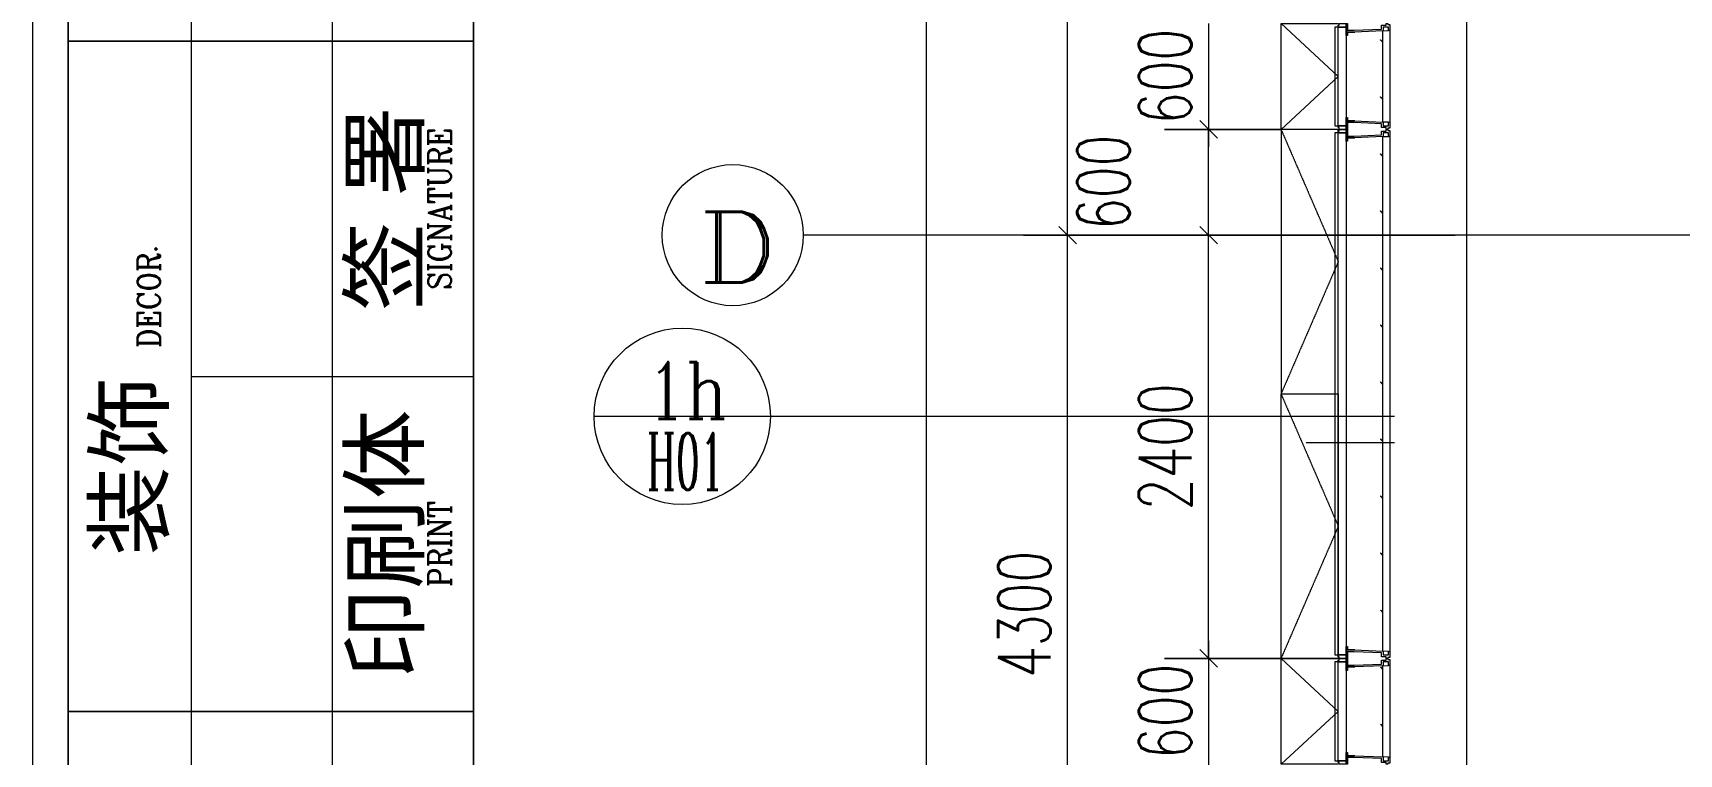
# Model space of a CAD drawing. Header units: millimetres. Extents: x 8533 to 398112, y -117646 to 105276.
# Drawn here: x 145809 to 155150, y 48763 to 52852 of the extents above; entities that cross this region are included whole.
import ezdxf

# ---------------------------------------------------------------- set-up
doc = ezdxf.new("R2010")
doc.units = ezdxf.units.MM
doc.linetypes.add('IMPORT-A-D0TE-BF$0$DOTE', pattern=[0])
doc.linetypes.add('IMPORT-A-PMDT-10F$0$DASH _2_', pattern=[3.5, 2.5, -1])
for name, color, linetype, lineweight in [('A-D0TE-BF$0$A-Axis', 3, 'Continuous', 13), ('A-D0TE-BF$0$A-Axis-GRID', 1, 'IMPORT-A-D0TE-BF$0$DOTE', 13), ('A-D0TE-BF$0$A-Axis-TEXT', 7, 'Continuous', 13), ('A-DIM-TF$0$A-Dims', 140, 'Continuous', 13), ('A-EDGE-6_27F$0$A-floor-EDGE', 6, 'Continuous', 13), ('A-Iden-10F$0$A-Dims-IDEN', 13, 'Continuous', 13), ('A-PMDT-10F$0$A-GLAZ-CURT-CUT', 52, 'Continuous', 13), ('A-PMDT-10F$0$A-GLAZ-CURT-PRO', 13, 'Continuous', 13), ('A-PMDT-10F$0$A-PMDT-17F$0$A-wall-Glaz', 111, 'Continuous', 13), ('A1$0$TK', 4, 'Continuous', 13), ('A1$0$VHBoundary', 4, 'Continuous', 13), ('塔楼-ARC-10F-20250714_dwg', 8, 'Continuous', 13)]:
    doc.layers.add(name, color=color, linetype=linetype, lineweight=lineweight)
doc.styles.add('Arial_14', font='arial.ttf', dxfattribs={"height": 3.728009})
doc.styles.add('Complex_13', font='complex_.ttf', dxfattribs={"width": 0.795455, "height": 321.993789})
doc.styles.add('Complex_14', font='complex_.ttf', dxfattribs={"width": 0.495283, "height": 321.993789})
doc.styles.add('Complex_8', font='complex_.ttf', dxfattribs={"width": 1.204733, "height": 400.90789})
doc.styles.add('RomanC', font='romanc__.ttf', dxfattribs={"width": 0.9, "height": 1.3})
doc.styles.add('Simplex', font='simplex_.ttf', dxfattribs={"width": 0.705882, "height": 297.5})

# ---------------------------------------------------------------- blocks, each defined once
blk = doc.blocks.new('塔楼-ARC-10F-20250714_dwg__AXISO-2024559-10F_ARC_46_000_')
at = {"layer": 'A-D0TE-BF$0$A-Axis'}
blk.add_circle((0, 0), 0.5, dxfattribs=at)
blk = doc.blocks.new('塔楼-ARC-10F-20250714_dwg_A-D0TE-BF$0$_ArchTick-2024560-10F_ARC_46_000_')
at = {"layer": 'A-D0TE-BF$0$A-Axis'}
blk.add_line((-0.5, -0.5), (0.5, 0.5), dxfattribs=at)
blk = doc.blocks.new('塔楼-ARC-10F-20250714_dwg_A-D0TE-BF-2024562-10F_ARC_46_000_')
at = {"layer": 'A-D0TE-BF$0$A-Axis'}
for p, q in [((-5416.1, -28250), (-5416.1, 8750)), ((-2116.1, -12450), (-6116.1, -12450))]:
    blk.add_line(p, q, dxfattribs=at)
at = {"layer": 'A-D0TE-BF$0$A-Axis', "flags": 128}
blk.add_lwpolyline([(-4616.1, -28250), (-4616.1, -19500), (-4616.1, -16750), (-4616.1, -12450), (-4616.1, -9450), (-4616.1, -5750), (-4616.1, 0), (-4616.1, 8750)], dxfattribs=at)
blk.add_lwpolyline([(-4866.1, -12450), (-2416.1, -12450)], close=True, dxfattribs=at)
at = {"layer": 'A-D0TE-BF$0$A-Axis-GRID', "linetype": 'Continuous'}
blk.add_line((8250, -12450), (-2116.1, -12450), dxfattribs=at)
at = {"xscale": 800, "yscale": 800, "zscale": 800}
blk.add_blockref('塔楼-ARC-10F-20250714_dwg__AXISO-2024559-10F_ARC_46_000_', (-6516.1, -12450), dxfattribs=at)
at = {"xscale": 100, "yscale": 100, "zscale": 100}
for rotation in [90, 270]:
    blk.add_blockref('塔楼-ARC-10F-20250714_dwg_A-D0TE-BF$0$_ArchTick-2024560-10F_ARC_46_000_', (-4616.1, -12450), dxfattribs=dict(at, rotation=rotation))
at = {"layer": 'A-D0TE-BF$0$A-Axis', "color": 7, "insert": (-5011, -14600), "char_height": 297.5, "width": 917.896, "attachment_point": 2, "rotation": 90, "line_spacing_factor": 1.125731, "style": 'Simplex'}
blk.add_mtext('4300', dxfattribs=at)
at = {"layer": 'A-D0TE-BF$0$A-Axis-TEXT', "insert": (-6711.6, -12317.4), "char_height": 400.908, "width": 601.356, "attachment_point": 1, "line_spacing_factor": 1.141342, "style": 'Complex_8'}
blk.add_mtext('\\fComplex|b0|i0|c134|p2|;\\W1.20473;D', dxfattribs=at)
blk = doc.blocks.new('塔楼-ARC-10F-20250714_dwg_A-EDGE-6_27F-2024563-10F_ARC_46_000_')
at = {"layer": 'A-EDGE-6_27F$0$A-floor-EDGE', "flags": 128}
blk.add_lwpolyline([(9400, -29230), (8100, -29230), (7400, -29230), (7400, -30000), (-2350, -30000), (-2350, -20850), (-1580, -20850), (-1580, -20150), (-1580, -18850), (-1580, -18150), (-2350, -18150), (-2350, -1350), (-1580, -1350), (-1580, -650), (-1580, 650), (-1580, 1350)], dxfattribs=at)
blk = doc.blocks.new('塔楼-ARC-10F-20250714_dwg_A-DIM-TF$0$_ArchTick-2024609-10F_ARC_46_000_')
at = {"layer": 'A-DIM-TF$0$A-Dims'}
blk.add_line((-0.5, -0.5), (0.5, 0.5), dxfattribs=at)
blk = doc.blocks.new('塔楼-ARC-10F-20250714_dwg_A-DIM-TF-2024610-10F_ARC_46_000_')
at = {"layer": 'A-DIM-TF$0$A-Dims', "flags": 128}
for points in [[(-3816.1, -11250), (-3816.1, -11850), (-3816.1, -11950)], [(-3816.1, -14750), (-3816.1, -14850), (-3816.1, -12450), (-3816.1, -11850)], [(-3816.1, -14850), (-3816.1, -15450), (-3816.1, -15550)]]:
    blk.add_lwpolyline(points, dxfattribs=at)
for points in [[(-4066.1, -11850), (-3400, -11850)], [(-4066.1, -12450), (-3400, -12450)], [(-4066.1, -14850), (-3400, -14850)]]:
    blk.add_lwpolyline(points, close=True, dxfattribs=at)
at = {"xscale": 100, "yscale": 100, "zscale": 100}
for p, rotation in [((-3816.1, -11850), 90), ((-3816.1, -11850), 90), ((-3816.1, -12450), 270), ((-3816.1, -12450), 90), ((-3816.1, -14850), 270), ((-3816.1, -14850), 270)]:
    blk.add_blockref('塔楼-ARC-10F-20250714_dwg_A-DIM-TF$0$_ArchTick-2024609-10F_ARC_46_000_', p, dxfattribs=dict(at, rotation=rotation))
at = {"layer": 'A-DIM-TF$0$A-Dims', "color": 7, "char_height": 297.5, "attachment_point": 2, "rotation": 90, "line_spacing_factor": 1.125731, "style": 'Simplex'}
for s, insert, width in [('600', (-4211, -11550), 688.422), ('600', (-4561, -12150), 688.422), ('2400', (-4211, -13650), 917.896), ('600', (-4211, -15150), 688.422)]:
    blk.add_mtext(s, dxfattribs=dict(at, insert=insert, width=width))
blk = doc.blocks.new('塔楼-ARC-10F-20250714_dwg_A-Iden-10F-2024611-10F_ARC_46_000_')
at = {"layer": 'A-Iden-10F$0$A-Dims-IDEN'}
blk.add_line((-2762, -13627.4), (-3262, -13627.4), dxfattribs=at)
at = {"layer": 'A-Iden-10F$0$A-Dims-IDEN', "flags": 128}
blk.add_lwpolyline([(-2762, -13477.4), (-6266.5, -13477.4), (-6302.4, -13477.4), (-7302.4, -13477.4)], dxfattribs=at)
at = {"layer": 'A-Iden-10F$0$A-Dims-IDEN'}
blk.add_circle((-6802.4, -13477.4), 500, dxfattribs=at)
at = {"layer": 'A-Iden-10F$0$A-Dims-IDEN', "color": 7, "char_height": 321.99, "attachment_point": 1, "line_spacing_factor": 1.141342}
for s, insert, width, style in [('1h', (-7003.6, -13169.7), 533.643, 'Complex_13'), ('H01', (-7003.6, -13572.2), 529.748, 'Complex_14')]:
    blk.add_mtext(s, dxfattribs=dict(at, insert=insert, width=width, style=style))
blk = doc.blocks.new('塔楼-ARC-10F-20250714_dwg_A-PMDT-10F$0$FP_17-Floor Plan_F10 CAD Export-2024641-10F_ARC_46_000_')
at = {"layer": 'A-PMDT-10F$0$A-GLAZ-CURT-PRO'}
blk.add_line((-258.3, -260), (258.3, -260), dxfattribs=at)
at = {"layer": 'A-PMDT-10F$0$A-GLAZ-CURT-PRO', "flags": 128}
for points in [[(-187.3, -263.5), (-187.6, -263.5), (-188, -263.4), (-188.4, -263.4), (-188.7, -263.3), (-189.1, -263.3), (-189.5, -263.2), (-189.9, -263.1), (-190.2, -263), (-190.6, -262.9), (-191, -262.8), (-191.3, -262.7), (-191.7, -262.5), (-192.1, -262.4), (-192.4, -262.2), (-192.8, -262.1), (-193.2, -261.9), (-193.5, -261.7), (-193.9, -261.5), (-194.3, -261.3), (-194.7, -261.1), (-195, -260.8), (-195.4, -260.6), (-195.8, -260.4), (-196.1, -260.1), (-196.5, -259.8), (-196.9, -259.6), (-197.2, -259.3), (-197.6, -259), (-198, -258.7), (-198.3, -258.4), (-198.7, -258), (-199.1, -257.7), (-199.5, -257.4), (-199.8, -257), (-200.2, -256.7), (-200.6, -256.3), (-200.9, -256), (-201.3, -255.6), (-201.7, -255.2), (-202, -254.8), (-202.4, -254.5), (-202.8, -254.1), (-203.1, -253.7), (-203.5, -253.3), (-203.9, -252.8), (-204.3, -252.4), (-204.6, -252), (-205, -251.6), (-205.4, -251.2), (-205.7, -250.7), (-206.1, -250.3), (-206.5, -249.9), (-206.8, -249.4)], [(136, -263.5), (135.7, -263.5), (135.3, -263.4), (134.9, -263.4), (134.5, -263.3), (134.2, -263.3), (133.8, -263.2), (133.4, -263.1), (133.1, -263), (132.7, -262.9), (132.3, -262.8), (132, -262.7), (131.6, -262.5), (131.2, -262.4), (130.9, -262.2), (130.5, -262.1), (130.1, -261.9), (129.7, -261.7), (129.4, -261.5), (129, -261.3), (128.6, -261.1), (128.3, -260.8), (127.9, -260.6), (127.5, -260.4), (127.2, -260.1), (126.8, -259.8), (126.4, -259.6), (126.1, -259.3), (125.7, -259), (125.3, -258.7), (124.9, -258.4), (124.6, -258), (124.2, -257.7), (123.8, -257.4), (123.5, -257), (123.1, -256.7), (122.7, -256.3), (122.4, -256), (122, -255.6), (121.6, -255.2), (121.3, -254.8), (120.9, -254.5), (120.5, -254.1), (120.1, -253.7), (119.8, -253.3), (119.4, -252.8), (119, -252.4), (118.7, -252), (118.3, -251.6), (117.9, -251.2), (117.6, -250.7), (117.2, -250.3), (116.8, -249.9), (116.5, -249.4)]]:
    blk.add_lwpolyline(points, dxfattribs=at)
blk = doc.blocks.new('塔楼-ARC-10F-20250714_dwg_A-PMDT-10F$0$CWP_玻璃幕墙 - Tower slope glass H_3000_有窗帘导轨-V15-Floor Plan_F10 CAD Export-2024726-10F_ARC_46_000_')
at = {"layer": 'A-PMDT-10F$0$A-GLAZ-CURT-CUT', "flags": 128}
for points in [[(-280, -10), (-290, -10), (-290, -15), (-300, -15), (-300, -55.1), (-280, -55.1)], [(-251.8, -57), (-251.8, -55), (-300, -55), (-300, -57)], [(-294, -301.7), (-260, -301.7), (-259.8, -295.7), (-280, -295.7), (-280, -265.5), (-258.5, -265.5), (-251.8, -100), (-251.8, -57), (-300, -57), (-300, -62), (-261.8, -62), (-261.8, -99.8), (-268.1, -255.5), (-290, -255.5), (-290, -281.7), (-300, -281.7), (-300, -291.7), (-294, -291.7)], [(280, -55), (280, -10), (-280, -10), (-280, -55)], [(-232.5, -55), (-251.8, -55), (-251.8, -57), (-232.5, -57)], [(251.8, -55), (232.5, -55), (232.5, -57), (251.8, -57)], [(251.8, -57), (300, -57), (300, -55), (251.8, -55)], [(294, -301.7), (294, -291.7), (300, -291.7), (300, -281.7), (290, -281.7), (290, -255.5), (268.1, -255.5), (261.8, -99.8), (261.8, -62), (300, -62), (300, -57), (251.8, -57), (251.8, -100), (258.5, -265.5), (280, -265.5), (280, -295.7), (259.8, -295.7), (260, -301.7)], [(290, -10), (280, -10), (280, -55.2), (300, -55.2), (300, -15), (290, -15)]]:
    blk.add_lwpolyline(points, close=True, dxfattribs=at)
for points in [[(-232.5, -61), (-232.5, -57), (-251.8, -57), (-251.8, -103), (-250.1, -62), (-233.5, -62)], [(233.5, -62), (250.1, -62), (251.8, -103), (251.8, -57), (232.5, -57), (232.5, -61)]]:
    blk.add_lwpolyline(points, dxfattribs=at)
at = {"layer": 'A-PMDT-10F$0$A-GLAZ-CURT-CUT'}
for centre, start, end in [((-233.5, -61), 270, 360), ((233.5, -61), 180, 270)]:
    blk.add_arc(centre, 0.998, start, end, dxfattribs=at)
at = {"layer": 'A-PMDT-10F$0$A-GLAZ-CURT-PRO'}
for p, q in [((-258.5, -265.5), (-259.8, -295.7)), ((259.8, -295.7), (258.5, -265.5)), ((-260, -301.7), (260, -301.7))]:
    blk.add_line(p, q, dxfattribs=at)
at = {"layer": 'A-PMDT-10F$0$A-GLAZ-CURT-PRO', "flags": 128}
blk.add_lwpolyline([(-280, -10), (-280, 10), (280, 10), (280, -10)], dxfattribs=at)
blk.add_blockref('塔楼-ARC-10F-20250714_dwg_A-PMDT-10F$0$FP_17-Floor Plan_F10 CAD Export-2024641-10F_ARC_46_000_', (0, 0))
blk = doc.blocks.new('塔楼-ARC-10F-20250714_dwg_A-PMDT-10F$0$FP_20-Floor Plan_F10 CAD Export-2024643-10F_ARC_46_000_')
at = {"layer": 'A-PMDT-10F$0$A-GLAZ-CURT-PRO'}
blk.add_line((-1458.3, -260), (1458.3, -260), dxfattribs=at)
at = {"layer": 'A-PMDT-10F$0$A-GLAZ-CURT-PRO', "flags": 128}
for points in [[(-1340.7, -263.5), (-1341.1, -263.5), (-1341.4, -263.4), (-1341.8, -263.4), (-1342.2, -263.3), (-1342.5, -263.3), (-1342.9, -263.2), (-1343.3, -263.1), (-1343.6, -263), (-1344, -262.9), (-1344.4, -262.8), (-1344.8, -262.7), (-1345.1, -262.5), (-1345.5, -262.4), (-1345.9, -262.2), (-1346.2, -262.1), (-1346.6, -261.9), (-1347, -261.7), (-1347.3, -261.5), (-1347.7, -261.3), (-1348.1, -261.1), (-1348.4, -260.8), (-1348.8, -260.6), (-1349.2, -260.4), (-1349.6, -260.1), (-1349.9, -259.8), (-1350.3, -259.6), (-1350.7, -259.3), (-1351, -259), (-1351.4, -258.7), (-1351.8, -258.4), (-1352.1, -258), (-1352.5, -257.7), (-1352.9, -257.4), (-1353.2, -257), (-1353.6, -256.7), (-1354, -256.3), (-1354.4, -256), (-1354.7, -255.6), (-1355.1, -255.2), (-1355.5, -254.8), (-1355.8, -254.5), (-1356.2, -254.1), (-1356.6, -253.7), (-1356.9, -253.3), (-1357.3, -252.8), (-1357.7, -252.4), (-1358, -252), (-1358.4, -251.6), (-1358.8, -251.2), (-1359.2, -250.7), (-1359.5, -250.3), (-1359.9, -249.9), (-1360.3, -249.4)], [(-1017.4, -263.5), (-1017.8, -263.5), (-1018.1, -263.4), (-1018.5, -263.4), (-1018.9, -263.3), (-1019.2, -263.3), (-1019.6, -263.2), (-1020, -263.1), (-1020.4, -263), (-1020.7, -262.9), (-1021.1, -262.8), (-1021.5, -262.7), (-1021.8, -262.5), (-1022.2, -262.4), (-1022.6, -262.2), (-1022.9, -262.1), (-1023.3, -261.9), (-1023.7, -261.7), (-1024, -261.5), (-1024.4, -261.3), (-1024.8, -261.1), (-1025.2, -260.8), (-1025.5, -260.6), (-1025.9, -260.4), (-1026.3, -260.1), (-1026.6, -259.8), (-1027, -259.6), (-1027.4, -259.3), (-1027.7, -259), (-1028.1, -258.7), (-1028.5, -258.4), (-1028.8, -258), (-1029.2, -257.7), (-1029.6, -257.4), (-1030, -257), (-1030.3, -256.7), (-1030.7, -256.3), (-1031.1, -256), (-1031.4, -255.6), (-1031.8, -255.2), (-1032.2, -254.8), (-1032.5, -254.5), (-1032.9, -254.1), (-1033.3, -253.7), (-1033.6, -253.3), (-1034, -252.8), (-1034.4, -252.4), (-1034.8, -252), (-1035.1, -251.6), (-1035.5, -251.2), (-1035.9, -250.7), (-1036.2, -250.3), (-1036.6, -249.9), (-1037, -249.4)], [(-694.1, -263.5), (-694.5, -263.5), (-694.8, -263.4), (-695.2, -263.4), (-695.6, -263.3), (-696, -263.3), (-696.3, -263.2), (-696.7, -263.1), (-697.1, -263), (-697.4, -262.9), (-697.8, -262.8), (-698.2, -262.7), (-698.5, -262.5), (-698.9, -262.4), (-699.3, -262.2), (-699.6, -262.1), (-700, -261.9), (-700.4, -261.7), (-700.8, -261.5), (-701.1, -261.3), (-701.5, -261.1), (-701.9, -260.8), (-702.2, -260.6), (-702.6, -260.4), (-703, -260.1), (-703.3, -259.8), (-703.7, -259.6), (-704.1, -259.3), (-704.4, -259), (-704.8, -258.7), (-705.2, -258.4), (-705.6, -258), (-705.9, -257.7), (-706.3, -257.4), (-706.7, -257), (-707, -256.7), (-707.4, -256.3), (-707.8, -256), (-708.1, -255.6), (-708.5, -255.2), (-708.9, -254.8), (-709.3, -254.5), (-709.6, -254.1), (-710, -253.7), (-710.4, -253.3), (-710.7, -252.8), (-711.1, -252.4), (-711.5, -252), (-711.8, -251.6), (-712.2, -251.2), (-712.6, -250.7), (-712.9, -250.3), (-713.3, -249.9), (-713.7, -249.4)], [(-370.8, -263.5), (-371.2, -263.5), (-371.6, -263.4), (-371.9, -263.4), (-372.3, -263.3), (-372.7, -263.3), (-373, -263.2), (-373.4, -263.1), (-373.8, -263), (-374.1, -262.9), (-374.5, -262.8), (-374.9, -262.7), (-375.3, -262.5), (-375.6, -262.4), (-376, -262.2), (-376.4, -262.1), (-376.7, -261.9), (-377.1, -261.7), (-377.5, -261.5), (-377.8, -261.3), (-378.2, -261.1), (-378.6, -260.8), (-378.9, -260.6), (-379.3, -260.4), (-379.7, -260.1), (-380.1, -259.8), (-380.4, -259.6), (-380.8, -259.3), (-381.2, -259), (-381.5, -258.7), (-381.9, -258.4), (-382.3, -258), (-382.6, -257.7), (-383, -257.4), (-383.4, -257), (-383.7, -256.7), (-384.1, -256.3), (-384.5, -256), (-384.9, -255.6), (-385.2, -255.2), (-385.6, -254.8), (-386, -254.5), (-386.3, -254.1), (-386.7, -253.7), (-387.1, -253.3), (-387.4, -252.8), (-387.8, -252.4), (-388.2, -252), (-388.5, -251.6), (-388.9, -251.2), (-389.3, -250.7), (-389.7, -250.3), (-390, -249.9), (-390.4, -249.4)], [(-47.5, -263.5), (-47.9, -263.5), (-48.3, -263.4), (-48.6, -263.4), (-49, -263.3), (-49.4, -263.3), (-49.7, -263.2), (-50.1, -263.1), (-50.5, -263), (-50.9, -262.9), (-51.2, -262.8), (-51.6, -262.7), (-52, -262.5), (-52.3, -262.4), (-52.7, -262.2), (-53.1, -262.1), (-53.4, -261.9), (-53.8, -261.7), (-54.2, -261.5), (-54.5, -261.3), (-54.9, -261.1), (-55.3, -260.8), (-55.7, -260.6), (-56, -260.4), (-56.4, -260.1), (-56.8, -259.8), (-57.1, -259.6), (-57.5, -259.3), (-57.9, -259), (-58.2, -258.7), (-58.6, -258.4), (-59, -258), (-59.3, -257.7), (-59.7, -257.4), (-60.1, -257), (-60.5, -256.7), (-60.8, -256.3), (-61.2, -256), (-61.6, -255.6), (-61.9, -255.2), (-62.3, -254.8), (-62.7, -254.5), (-63, -254.1), (-63.4, -253.7), (-63.8, -253.3), (-64.1, -252.8), (-64.5, -252.4), (-64.9, -252), (-65.3, -251.6), (-65.6, -251.2), (-66, -250.7), (-66.4, -250.3), (-66.7, -249.9), (-67.1, -249.4)], [(275.8, -263.5), (275.4, -263.5), (275, -263.4), (274.6, -263.4), (274.3, -263.3), (273.9, -263.3), (273.5, -263.2), (273.2, -263.1), (272.8, -263), (272.4, -262.9), (272.1, -262.8), (271.7, -262.7), (271.3, -262.5), (271, -262.4), (270.6, -262.2), (270.2, -262.1), (269.8, -261.9), (269.5, -261.7), (269.1, -261.5), (268.7, -261.3), (268.4, -261.1), (268, -260.8), (267.6, -260.6), (267.3, -260.4), (266.9, -260.1), (266.5, -259.8), (266.2, -259.6), (265.8, -259.3), (265.4, -259), (265, -258.7), (264.7, -258.4), (264.3, -258), (263.9, -257.7), (263.6, -257.4), (263.2, -257), (262.8, -256.7), (262.5, -256.3), (262.1, -256), (261.7, -255.6), (261.4, -255.2), (261, -254.8), (260.6, -254.5), (260.2, -254.1), (259.9, -253.7), (259.5, -253.3), (259.1, -252.8), (258.8, -252.4), (258.4, -252), (258, -251.6), (257.7, -251.2), (257.3, -250.7), (256.9, -250.3), (256.6, -249.9), (256.2, -249.4)], [(599, -263.5), (598.7, -263.5), (598.3, -263.4), (597.9, -263.4), (597.6, -263.3), (597.2, -263.3), (596.8, -263.2), (596.5, -263.1), (596.1, -263), (595.7, -262.9), (595.4, -262.8), (595, -262.7), (594.6, -262.5), (594.2, -262.4), (593.9, -262.2), (593.5, -262.1), (593.1, -261.9), (592.8, -261.7), (592.4, -261.5), (592, -261.3), (591.7, -261.1), (591.3, -260.8), (590.9, -260.6), (590.6, -260.4), (590.2, -260.1), (589.8, -259.8), (589.4, -259.6), (589.1, -259.3), (588.7, -259), (588.3, -258.7), (588, -258.4), (587.6, -258), (587.2, -257.7), (586.9, -257.4), (586.5, -257), (586.1, -256.7), (585.8, -256.3), (585.4, -256), (585, -255.6), (584.6, -255.2), (584.3, -254.8), (583.9, -254.5), (583.5, -254.1), (583.2, -253.7), (582.8, -253.3), (582.4, -252.8), (582.1, -252.4), (581.7, -252), (581.3, -251.6), (581, -251.2), (580.6, -250.7), (580.2, -250.3), (579.8, -249.9), (579.5, -249.4)], [(922.3, -263.5), (922, -263.5), (921.6, -263.4), (921.2, -263.4), (920.9, -263.3), (920.5, -263.3), (920.1, -263.2), (919.8, -263.1), (919.4, -263), (919, -262.9), (918.6, -262.8), (918.3, -262.7), (917.9, -262.5), (917.5, -262.4), (917.2, -262.2), (916.8, -262.1), (916.4, -261.9), (916.1, -261.7), (915.7, -261.5), (915.3, -261.3), (915, -261.1), (914.6, -260.8), (914.2, -260.6), (913.8, -260.4), (913.5, -260.1), (913.1, -259.8), (912.7, -259.6), (912.4, -259.3), (912, -259), (911.6, -258.7), (911.3, -258.4), (910.9, -258), (910.5, -257.7), (910.1, -257.4), (909.8, -257), (909.4, -256.7), (909, -256.3), (908.7, -256), (908.3, -255.6), (907.9, -255.2), (907.6, -254.8), (907.2, -254.5), (906.8, -254.1), (906.5, -253.7), (906.1, -253.3), (905.7, -252.8), (905.3, -252.4), (905, -252), (904.6, -251.6), (904.2, -251.2), (903.9, -250.7), (903.5, -250.3), (903.1, -249.9), (902.8, -249.4)], [(1245.6, -263.5), (1245.3, -263.5), (1244.9, -263.4), (1244.5, -263.4), (1244.1, -263.3), (1243.8, -263.3), (1243.4, -263.2), (1243, -263.1), (1242.7, -263), (1242.3, -262.9), (1241.9, -262.8), (1241.6, -262.7), (1241.2, -262.5), (1240.8, -262.4), (1240.5, -262.2), (1240.1, -262.1), (1239.7, -261.9), (1239.3, -261.7), (1239, -261.5), (1238.6, -261.3), (1238.2, -261.1), (1237.9, -260.8), (1237.5, -260.6), (1237.1, -260.4), (1236.8, -260.1), (1236.4, -259.8), (1236, -259.6), (1235.7, -259.3), (1235.3, -259), (1234.9, -258.7), (1234.5, -258.4), (1234.2, -258), (1233.8, -257.7), (1233.4, -257.4), (1233.1, -257), (1232.7, -256.7), (1232.3, -256.3), (1232, -256), (1231.6, -255.6), (1231.2, -255.2), (1230.9, -254.8), (1230.5, -254.5), (1230.1, -254.1), (1229.7, -253.7), (1229.4, -253.3), (1229, -252.8), (1228.6, -252.4), (1228.3, -252), (1227.9, -251.6), (1227.5, -251.2), (1227.2, -250.7), (1226.8, -250.3), (1226.4, -249.9), (1226.1, -249.4)]]:
    blk.add_lwpolyline(points, dxfattribs=at)
blk = doc.blocks.new('塔楼-ARC-10F-20250714_dwg_A-PMDT-10F$0$CWP_玻璃幕墙 - Tower slope glass H_3000_有窗帘导轨-V18-Floor Plan_F10 CAD Export-2024727-10F_ARC_46_000_')
at = {"layer": 'A-PMDT-10F$0$A-GLAZ-CURT-CUT', "flags": 128}
for points in [[(-1480, -10), (-1490, -10), (-1490, -15), (-1500, -15), (-1500, -55.1), (-1480, -55.1)], [(-1451.8, -57), (-1451.8, -55), (-1500, -55), (-1500, -57)], [(-1494, -301.7), (-1460, -301.7), (-1459.8, -295.7), (-1480, -295.7), (-1480, -265.5), (-1458.5, -265.5), (-1451.8, -100), (-1451.8, -57), (-1500, -57), (-1500, -62), (-1461.8, -62), (-1461.8, -99.8), (-1468.1, -255.5), (-1490, -255.5), (-1490, -281.7), (-1500, -281.7), (-1500, -291.7), (-1494, -291.7)], [(1480, -55), (1480, -10), (-1480, -10), (-1480, -55)], [(-1432.5, -55), (-1451.8, -55), (-1451.8, -57), (-1432.5, -57)], [(1451.8, -55), (1432.5, -55), (1432.5, -57), (1451.8, -57)], [(1451.8, -57), (1500, -57), (1500, -55), (1451.8, -55)], [(1494, -301.7), (1494, -291.7), (1500, -291.7), (1500, -281.7), (1490, -281.7), (1490, -255.5), (1468.1, -255.5), (1461.8, -99.8), (1461.8, -62), (1500, -62), (1500, -57), (1451.8, -57), (1451.8, -100), (1458.5, -265.5), (1480, -265.5), (1480, -295.7), (1459.8, -295.7), (1460, -301.7)], [(1490, -10), (1480, -10), (1480, -55.2), (1500, -55.2), (1500, -15), (1490, -15)]]:
    blk.add_lwpolyline(points, close=True, dxfattribs=at)
for points in [[(-1432.5, -61), (-1432.5, -57), (-1451.8, -57), (-1451.8, -103), (-1450.1, -62), (-1433.5, -62)], [(1433.5, -62), (1450.1, -62), (1451.8, -103), (1451.8, -57), (1432.5, -57), (1432.5, -61)]]:
    blk.add_lwpolyline(points, dxfattribs=at)
at = {"layer": 'A-PMDT-10F$0$A-GLAZ-CURT-CUT'}
for centre, start, end in [((-1433.5, -61), 270, 360), ((1433.5, -61), 180, 270)]:
    blk.add_arc(centre, 0.998, start, end, dxfattribs=at)
at = {"layer": 'A-PMDT-10F$0$A-GLAZ-CURT-PRO'}
for p, q in [((-1458.5, -265.5), (-1459.8, -295.7)), ((1459.8, -295.7), (1458.5, -265.5)), ((-1460, -301.7), (1460, -301.7))]:
    blk.add_line(p, q, dxfattribs=at)
at = {"layer": 'A-PMDT-10F$0$A-GLAZ-CURT-PRO', "flags": 128}
blk.add_lwpolyline([(-1480, -10), (-1480, 10), (1480, 10), (1480, -10)], dxfattribs=at)
blk.add_blockref('塔楼-ARC-10F-20250714_dwg_A-PMDT-10F$0$FP_20-Floor Plan_F10 CAD Export-2024643-10F_ARC_46_000_', (0, 0))
blk = doc.blocks.new('塔楼-ARC-10F-20250714_dwg_A-PMDT-10F$0$FP_23-Floor Plan_F10 CAD Export-2024645-10F_ARC_46_000_')
at = {"layer": 'A-PMDT-10F$0$A-GLAZ-CURT-PRO'}
blk.add_line((-258.3, -260), (258.3, -260), dxfattribs=at)
at = {"layer": 'A-PMDT-10F$0$A-GLAZ-CURT-PRO', "flags": 128}
for points in [[(-231.1, -263.5), (-231.5, -263.5), (-231.8, -263.4), (-232.2, -263.4), (-232.6, -263.3), (-232.9, -263.3), (-233.3, -263.2), (-233.7, -263.1), (-234, -263), (-234.4, -262.9), (-234.8, -262.8), (-235.1, -262.7), (-235.5, -262.5), (-235.9, -262.4), (-236.3, -262.2), (-236.6, -262.1), (-237, -261.9), (-237.4, -261.7), (-237.7, -261.5), (-238.1, -261.3), (-238.5, -261.1), (-238.8, -260.8), (-239.2, -260.6), (-239.6, -260.4), (-239.9, -260.1), (-240.3, -259.8), (-240.7, -259.6), (-241.1, -259.3), (-241.4, -259), (-241.8, -258.7), (-242.2, -258.4), (-242.5, -258), (-242.9, -257.7), (-243.3, -257.4), (-243.6, -257), (-244, -256.7), (-244.4, -256.3), (-244.7, -256), (-245.1, -255.6), (-245.5, -255.2), (-245.9, -254.8), (-246.2, -254.5), (-246.6, -254.1), (-247, -253.7), (-247.3, -253.3), (-247.7, -252.8), (-248.1, -252.4), (-248.4, -252), (-248.8, -251.6), (-249.2, -251.2), (-249.5, -250.7), (-249.9, -250.3), (-250.3, -249.9), (-250.7, -249.4)], [(92.2, -263.5), (91.8, -263.5), (91.5, -263.4), (91.1, -263.4), (90.7, -263.3), (90.4, -263.3), (90, -263.2), (89.6, -263.1), (89.2, -263), (88.9, -262.9), (88.5, -262.8), (88.1, -262.7), (87.8, -262.5), (87.4, -262.4), (87, -262.2), (86.7, -262.1), (86.3, -261.9), (85.9, -261.7), (85.6, -261.5), (85.2, -261.3), (84.8, -261.1), (84.4, -260.8), (84.1, -260.6), (83.7, -260.4), (83.3, -260.1), (83, -259.8), (82.6, -259.6), (82.2, -259.3), (81.9, -259), (81.5, -258.7), (81.1, -258.4), (80.8, -258), (80.4, -257.7), (80, -257.4), (79.6, -257), (79.3, -256.7), (78.9, -256.3), (78.5, -256), (78.2, -255.6), (77.8, -255.2), (77.4, -254.8), (77.1, -254.5), (76.7, -254.1), (76.3, -253.7), (76, -253.3), (75.6, -252.8), (75.2, -252.4), (74.8, -252), (74.5, -251.6), (74.1, -251.2), (73.7, -250.7), (73.4, -250.3), (73, -249.9), (72.6, -249.4)]]:
    blk.add_lwpolyline(points, dxfattribs=at)
blk = doc.blocks.new('塔楼-ARC-10F-20250714_dwg_A-PMDT-10F$0$CWP_玻璃幕墙 - Tower slope glass H_3000_有窗帘导轨-V21-Floor Plan_F10 CAD Export-2024728-10F_ARC_46_000_')
at = {"layer": 'A-PMDT-10F$0$A-GLAZ-CURT-CUT', "flags": 128}
for points in [[(-280, -10), (-290, -10), (-290, -15), (-300, -15), (-300, -55.1), (-280, -55.1)], [(-251.8, -57), (-251.8, -55), (-300, -55), (-300, -57)], [(-294, -301.7), (-260, -301.7), (-259.8, -295.7), (-280, -295.7), (-280, -265.5), (-258.5, -265.5), (-251.8, -100), (-251.8, -57), (-300, -57), (-300, -62), (-261.8, -62), (-261.8, -99.8), (-268.1, -255.5), (-290, -255.5), (-290, -281.7), (-300, -281.7), (-300, -291.7), (-294, -291.7)], [(280, -55), (280, -10), (-280, -10), (-280, -55)], [(-232.5, -55), (-251.8, -55), (-251.8, -57), (-232.5, -57)], [(251.8, -55), (232.5, -55), (232.5, -57), (251.8, -57)], [(251.8, -57), (300, -57), (300, -55), (251.8, -55)], [(294, -301.7), (294, -291.7), (300, -291.7), (300, -281.7), (290, -281.7), (290, -255.5), (268.1, -255.5), (261.8, -99.8), (261.8, -62), (300, -62), (300, -57), (251.8, -57), (251.8, -100), (258.5, -265.5), (280, -265.5), (280, -295.7), (259.8, -295.7), (260, -301.7)], [(290, -10), (280, -10), (280, -55.2), (300, -55.2), (300, -15), (290, -15)]]:
    blk.add_lwpolyline(points, close=True, dxfattribs=at)
for points in [[(-232.5, -61), (-232.5, -57), (-251.8, -57), (-251.8, -103), (-250.1, -62), (-233.5, -62)], [(233.5, -62), (250.1, -62), (251.8, -103), (251.8, -57), (232.5, -57), (232.5, -61)]]:
    blk.add_lwpolyline(points, dxfattribs=at)
at = {"layer": 'A-PMDT-10F$0$A-GLAZ-CURT-CUT'}
for centre, start, end in [((-233.5, -61), 270, 360), ((233.5, -61), 180, 270)]:
    blk.add_arc(centre, 0.998, start, end, dxfattribs=at)
at = {"layer": 'A-PMDT-10F$0$A-GLAZ-CURT-PRO'}
for p, q in [((-258.5, -265.5), (-259.8, -295.7)), ((259.8, -295.7), (258.5, -265.5)), ((-260, -301.7), (260, -301.7))]:
    blk.add_line(p, q, dxfattribs=at)
at = {"layer": 'A-PMDT-10F$0$A-GLAZ-CURT-PRO', "flags": 128}
blk.add_lwpolyline([(-280, -10), (-280, 10), (280, 10), (280, -10)], dxfattribs=at)
blk.add_blockref('塔楼-ARC-10F-20250714_dwg_A-PMDT-10F$0$FP_23-Floor Plan_F10 CAD Export-2024645-10F_ARC_46_000_', (0, 0))
blk = doc.blocks.new('塔楼-ARC-10F-20250714_dwg_A-PMDT-10F$0$MQ-L10-2024759-10F_ARC_46_000_')
at = {"layer": 'A-PMDT-10F$0$A-GLAZ-CURT-PRO', "linetype": 'IMPORT-A-PMDT-10F$0$DASH _2_', "flags": 128}
blk.add_lwpolyline([(73564.7, -82917.3), (73564.7, -84417.3), (73239.7, -84417.3), (73239.7, -82917.3), (73564.7, -82917.3), (73564.7, -81417.3), (73239.7, -81417.3), (73239.7, -82917.3)], close=True, dxfattribs=at)
blk.add_lwpolyline([(73239.7, -81417.3), (73564.7, -82167.3), (73239.7, -82917.3), (73564.7, -83667.3), (73239.7, -84417.3)], dxfattribs=at)
at = {"layer": 'A-PMDT-10F$0$A-PMDT-17F$0$A-wall-Glaz', "flags": 128}
for points in [[(73564.7, -81417.4), (73239.7, -81417.4), (73239.7, -80817.3), (73564.7, -80817.3)], [(73239.7, -81417.4), (73564.7, -81117.4), (73239.7, -80817.3)], [(73564.7, -85017.4), (73239.7, -85017.4), (73239.7, -84417.3), (73564.7, -84417.3)], [(73239.7, -85017.4), (73564.7, -84717.4), (73239.7, -84417.3)]]:
    blk.add_lwpolyline(points, dxfattribs=at)
at = {"extrusion": (0, 0, -1), "zscale": -1, "rotation": 270.0000000000106}
for name, p in [('塔楼-ARC-10F-20250714_dwg_A-PMDT-10F$0$CWP_玻璃幕墙 - Tower slope glass H_3000_有窗帘导轨-V15-Floor Plan_F10 CAD Export-2024726-10F_ARC_46_000_', (-73554.7, -81117.2)), ('塔楼-ARC-10F-20250714_dwg_A-PMDT-10F$0$CWP_玻璃幕墙 - Tower slope glass H_3000_有窗帘导轨-V18-Floor Plan_F10 CAD Export-2024727-10F_ARC_46_000_', (-73554.7, -82917.2)), ('塔楼-ARC-10F-20250714_dwg_A-PMDT-10F$0$CWP_玻璃幕墙 - Tower slope glass H_3000_有窗帘导轨-V21-Floor Plan_F10 CAD Export-2024728-10F_ARC_46_000_', (-73554.7, -84717.2))]:
    blk.add_blockref(name, p, dxfattribs=at)
blk = doc.blocks.new('塔楼-ARC-10F-20250714_dwg_A-PMDT-10F-2024812-10F_ARC_46_000_')
for name, p in [('塔楼-ARC-10F-20250714_dwg_A-Iden-10F-2024611-10F_ARC_46_000_', (0, 0)), ('塔楼-ARC-10F-20250714_dwg_A-D0TE-BF-2024562-10F_ARC_46_000_', (0, 0)), ('塔楼-ARC-10F-20250714_dwg_A-DIM-TF-2024610-10F_ARC_46_000_', (0, 0)), ('塔楼-ARC-10F-20250714_dwg_A-PMDT-10F$0$MQ-L10-2024759-10F_ARC_46_000_', (-76644.7, 69567.2)), ('塔楼-ARC-10F-20250714_dwg_A-EDGE-6_27F-2024563-10F_ARC_46_000_', (0, 0))]:
    blk.add_blockref(name, p)
blk = doc.blocks.new('塔楼-ARC-10F-20250714_dwg_A1$0$template_31-施工图_A1_A1_0_0000_96bfb8f6bf39ce896c2a6bb48d8e90ee-2024813-10F_ARC_46_000_')
at = {"layer": 'A1$0$TK'}
for p, q in [((9, 30), (9, 410)), ((17, 30), (17, 410)), ((9, 277), (25, 277))]:
    blk.add_line(p, q, dxfattribs=at)
at = {"layer": 'A1$0$TK', "flags": 128}
for points in [[(0, 594), (841, 594), (841, 0), (0, 0)], [(25, 584), (25, 10), (831, 10), (831, 584)], [(25, 10), (2, 10), (2, 410), (25, 410)], [(2, 296), (25, 296), (25, 334), (2, 334)], [(2, 258), (25, 258), (25, 296), (2, 296)], [(2, 220), (25, 220), (25, 258), (2, 258)]]:
    blk.add_lwpolyline(points, close=True, dxfattribs=at)
blk.add_lwpolyline([(2, 30), (25, 30), (25, 68), (2, 68), (2, 30), (2, 410)], dxfattribs=at)
at = {"layer": 'A1$0$VHBoundary', "flags": 128}
blk.add_lwpolyline([(0, 594), (841, 594), (841, 0), (0, 0)], close=True, dxfattribs=at)
at = {"layer": 'A1$0$TK', "rotation": 90}
for s, insert, char_height, width, attachment_point, line_spacing_factor, style in [('签 署', (18.094, 286.5), 3.728, 17.51264, 2, 0.941778, 'Arial_14'), ('SIGNATURE', (22.426, 286.5), 1.3, 12.06477, 2, 1.125357, 'RomanC'), ('  DECOR.', (5.926, 277), 1.3, 10.51403, 1, 1.125357, 'RomanC'), ('装饰', (3.594, 277), 3.728, 14.01011, 3, 0.941778, 'Arial_14'), ('印刷体', (18.094, 267.5), 3.728, 21.01517, 2, 0.941778, 'Arial_14'), ('PRINT', (22.426, 267.5), 1.3, 6.38905, 2, 1.125357, 'RomanC')]:
    blk.add_mtext(s, dxfattribs=dict(at, insert=insert, char_height=char_height, width=width, attachment_point=attachment_point, line_spacing_factor=line_spacing_factor, style=style))
blk = doc.blocks.new('塔楼-ARC-10F-20250714_dwg_A1-2024814-10F_ARC_46_000_')
at = {"xscale": 100, "yscale": 100, "zscale": 100}
blk.add_blockref('塔楼-ARC-10F-20250714_dwg_A1$0$template_31-施工图_A1_A1_0_0000_96bfb8f6bf39ce896c2a6bb48d8e90ee-2024813-10F_ARC_46_000_', (78605.9, 14590.5), dxfattribs=at)
blk = doc.blocks.new('塔楼-ARC-10F-20250714_dwg-2024558-10F_ARC_46_000_')
for name, p in [('塔楼-ARC-10F-20250714_dwg_A-PMDT-10F-2024812-10F_ARC_46_000_', (1173208, 610815.5)), ('塔楼-ARC-10F-20250714_dwg_A1-2024814-10F_ARC_46_000_', (1084114.7, 555274.3))]:
    blk.add_blockref(name, p)

msp = doc.modelspace()

# ---------------------------------------------------------------- block references
at = {"layer": '塔楼-ARC-10F-20250714_dwg', "color": 7}
msp.add_blockref('塔楼-ARC-10F-20250714_dwg-2024558-10F_ARC_46_000_', (-1016911.6, -546660.4), dxfattribs=at)

doc.saveas('drawing.dxf')
